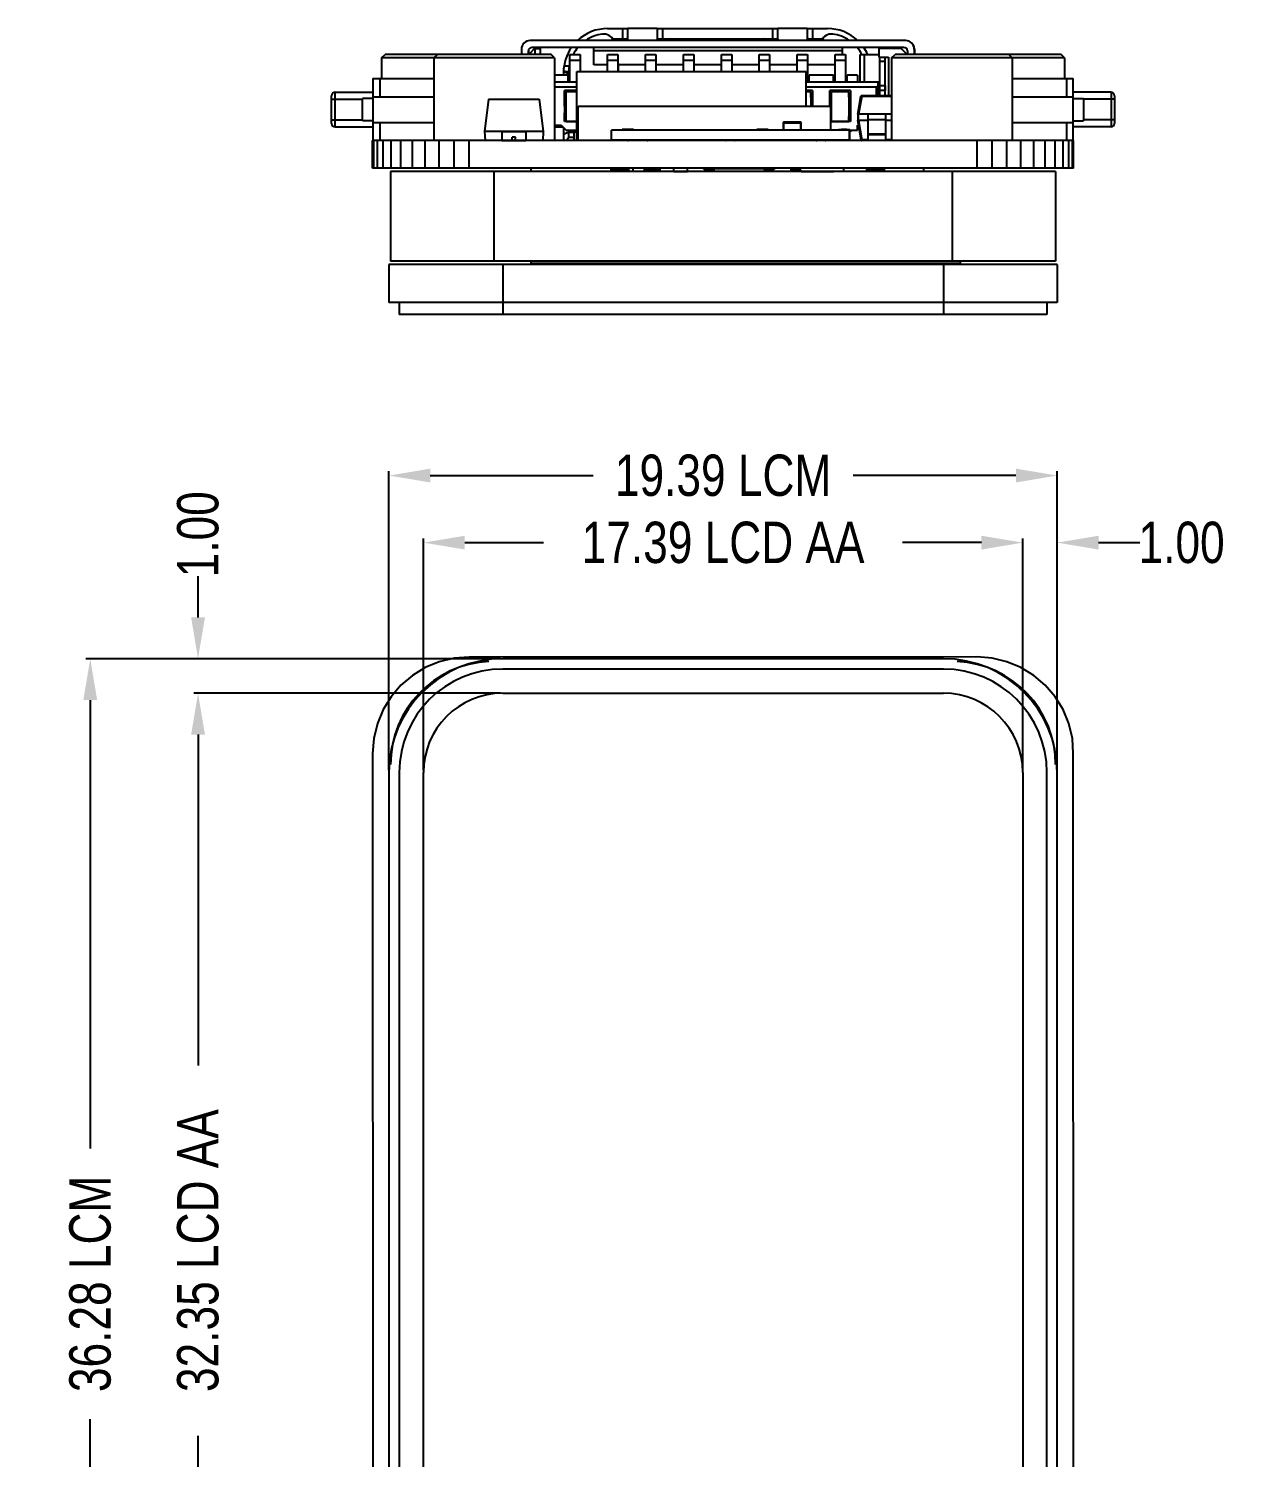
# Model space of a CAD drawing. Header units: inches. Extents: x -13 to 119, y -33 to 44.
# Drawn here: x 7.8 to 42.85, y 2.22 to 43.68 of the extents above; entities that cross this region are included whole.
import ezdxf

# ---------------------------------------------------------------- set-up
doc = ezdxf.new("R2010")
doc.units = ezdxf.units.IN
doc.header["$LTSCALE"] = 1.21
doc.header["$MEASUREMENT"] = 0
doc.header["$PDMODE"] = 3
doc.header["$PDSIZE"] = 0.3125
doc.layers.get('0').update_dxf_attribs({"linetype": 'CONTINUOUS'})
doc.layers.get('Defpoints').update_dxf_attribs({"linetype": 'CONTINUOUS'})
doc.layers.add('DIM', color=3, linetype='CONTINUOUS')
doc.styles.get("Standard").update_dxf_attribs({"font": 'txt', "width": 0.8})
doc.dimstyles.get("Standard").update_dxf_attribs({"dimtxt": 0.15625, "dimasz": 0.1875, "dimexe": 0.125, "dimexo": 0.0625, "dimgap": 0.09, "dimtad": 0, "dimtih": 1, "dimtoh": 1, "dimzin": 4, "dimdsep": 46, "dimtxsty": 'Standard', "dimblk": '_FILLED', "dimblk1": '_FILLED', "dimblk2": '_FILLED', "dimcen": 0.09, "dimazin": 1, "dimtp": 0.01, "dimtm": 0.01, "dimtfac": 1, "dimtofl": 0, "dimtmove": 0, "dimatfit": 3, "dimldrblk": '_FILLED', "dimfxl": 1, "dimtolj": 1, "dimtzin": 4, "dimarcsym": 0})

# ---------------------------------------------------------------- blocks, each defined once
blk = doc.blocks.new('_FILLED')
at = {"color": 0, "linetype": 'ByBlock'}
blk.add_solid([(0, 0), (-1, 0.167), (-1, -0.167)], dxfattribs=at)
blk = doc.blocks.new('*D1')
at = {"layer": 'Defpoints', "color": 0}
for p in [(36.652, 28.765), (19.262, 22.097), (36.652, 22.097)]:
    blk.add_point(p, dxfattribs=at)
at = {"layer": 'DIM', "color": 0, "lineweight": -2}
for p, q in [((19.262, 22.16), (19.262, 28.89)), ((20.462, 28.765), (22.747, 28.765)), ((35.452, 28.765), (33.167, 28.765)), ((36.652, 22.16), (36.652, 28.89))]:
    blk.add_line(p, q, dxfattribs=at)
at = {"layer": 'DIM', "color": 0, "lineweight": -2, "xscale": 1.2, "yscale": 1.2, "zscale": 1.2, "rotation": 180}
blk.add_blockref('_FILLED', (19.262, 28.765), dxfattribs=at)
at = {"layer": 'DIM', "color": 0, "lineweight": -2, "xscale": 1.2, "yscale": 1.2, "zscale": 1.2}
blk.add_blockref('_FILLED', (36.652, 28.765), dxfattribs=at)
at = {"layer": 'DIM', "color": 0, "insert": (27.957, 28.765), "char_height": 1.2, "attachment_point": 5}
blk.add_mtext('\\A1;17.39 LCD AA', dxfattribs=at)
blk = doc.blocks.new('*D2')
at = {"layer": 'Defpoints', "color": 0}
for p in [(21.562, 24.397), (12.721, -7.953), (21.562, -7.953)]:
    blk.add_point(p, dxfattribs=at)
at = {"layer": 'DIM', "color": 0, "lineweight": -2}
for p, q in [((21.499, 24.397), (12.596, 24.397)), ((12.721, 23.197), (12.721, 13.592)), ((12.721, -6.753), (12.721, 2.852)), ((21.499, -7.953), (12.596, -7.953))]:
    blk.add_line(p, q, dxfattribs=at)
at = {"layer": 'DIM', "color": 0, "lineweight": -2, "xscale": 1.2, "yscale": 1.2, "zscale": 1.2}
for p, rotation in [((12.721, 24.397), 90), ((12.721, -7.953), 270)]:
    blk.add_blockref('_FILLED', p, dxfattribs=dict(at, rotation=rotation))
at = {"layer": 'DIM', "color": 0, "insert": (12.721, 8.222), "char_height": 1.2, "attachment_point": 5, "rotation": 90}
blk.add_mtext('\\A1;32.35 LCD AA', dxfattribs=at)
blk = doc.blocks.new('*D14')
at = {"layer": 'Defpoints', "color": 0}
for p in [(21.562, 25.397), (9.594, -10.883), (21.562, -10.883)]:
    blk.add_point(p, dxfattribs=at)
at = {"layer": 'DIM', "color": 0, "lineweight": -2}
for p, q in [((21.499, 25.397), (9.469, 25.397)), ((9.594, 24.197), (9.594, 11.187)), ((9.594, -9.683), (9.594, 3.327)), ((21.499, -10.883), (9.469, -10.883))]:
    blk.add_line(p, q, dxfattribs=at)
at = {"layer": 'DIM', "color": 0, "lineweight": -2, "xscale": 1.2, "yscale": 1.2, "zscale": 1.2}
for p, rotation in [((9.594, 25.397), 90), ((9.594, -10.883), 270)]:
    blk.add_blockref('_FILLED', p, dxfattribs=dict(at, rotation=rotation))
at = {"layer": 'DIM', "color": 0, "insert": (9.594, 7.257), "char_height": 1.2, "attachment_point": 5, "rotation": 90}
blk.add_mtext('\\A1;36.28 LCM', dxfattribs=at)
blk = doc.blocks.new('*D16')
at = {"layer": 'Defpoints', "color": 0}
for p in [(37.652, 30.712), (18.262, 22.097), (37.652, 22.097)]:
    blk.add_point(p, dxfattribs=at)
at = {"layer": 'DIM', "color": 0, "lineweight": -2}
for p, q in [((18.262, 22.16), (18.262, 30.837)), ((19.462, 30.712), (24.187, 30.712)), ((36.452, 30.712), (31.727, 30.712)), ((37.652, 22.16), (37.652, 30.837))]:
    blk.add_line(p, q, dxfattribs=at)
at = {"layer": 'DIM', "color": 0, "lineweight": -2, "xscale": 1.2, "yscale": 1.2, "zscale": 1.2, "rotation": 180}
blk.add_blockref('_FILLED', (18.262, 30.712), dxfattribs=at)
at = {"layer": 'DIM', "color": 0, "lineweight": -2, "xscale": 1.2, "yscale": 1.2, "zscale": 1.2}
blk.add_blockref('_FILLED', (37.652, 30.712), dxfattribs=at)
at = {"layer": 'DIM', "color": 0, "insert": (27.957, 30.712), "char_height": 1.2, "attachment_point": 5}
blk.add_mtext('\\A1;19.39 LCM', dxfattribs=at)
blk = doc.blocks.new('*D17')
at = {"layer": 'Defpoints', "color": 0}
for p in [(12.721, 25.397), (12.721, 25.397), (12.721, 24.397)]:
    blk.add_point(p, dxfattribs=at)
at = {"layer": 'DIM', "color": 0, "lineweight": -2}
for p, q in [((12.721, 26.597), (12.721, 27.797)), ((12.659, 25.397), (12.596, 25.397)), ((12.659, 24.397), (12.596, 24.397)), ((12.721, 23.197), (12.721, 21.997))]:
    blk.add_line(p, q, dxfattribs=at)
at = {"layer": 'DIM', "color": 0, "lineweight": -2, "xscale": 1.2, "yscale": 1.2, "zscale": 1.2}
for p, rotation in [((12.721, 25.397), 270), ((12.721, 24.397), 90)]:
    blk.add_blockref('_FILLED', p, dxfattribs=dict(at, rotation=rotation))
at = {"layer": 'DIM', "color": 0, "insert": (12.721, 29.007), "char_height": 1.2, "attachment_point": 5, "rotation": 90}
blk.add_mtext('\\A1;1.00', dxfattribs=at)
blk = doc.blocks.new('*D18')
at = {"layer": 'Defpoints', "color": 0}
for p in [(36.652, 28.665), (37.652, 28.765), (37.652, 28.665)]:
    blk.add_point(p, dxfattribs=at)
at = {"layer": 'DIM', "color": 0, "lineweight": -2}
for p, q in [((35.452, 28.765), (34.252, 28.765)), ((36.652, 28.728), (36.652, 28.89)), ((37.652, 28.728), (37.652, 28.89)), ((38.852, 28.765), (40.052, 28.765))]:
    blk.add_line(p, q, dxfattribs=at)
at = {"layer": 'DIM', "color": 0, "lineweight": -2, "xscale": 1.2, "yscale": 1.2, "zscale": 1.2}
blk.add_blockref('_FILLED', (36.652, 28.765), dxfattribs=at)
at = {"layer": 'DIM', "color": 0, "lineweight": -2, "xscale": 1.2, "yscale": 1.2, "zscale": 1.2, "rotation": 180}
blk.add_blockref('_FILLED', (37.652, 28.765), dxfattribs=at)
at = {"layer": 'DIM', "color": 0, "insert": (41.262, 28.765), "char_height": 1.2, "attachment_point": 5}
blk.add_mtext('\\A1;1.00', dxfattribs=at)

msp = doc.modelspace()

# ---------------------------------------------------------------- linework, layer by layer
at = {"color": 7, "linetype": 'Continuous'}
for p, q in [((24.607, 43.682), (25.188, 43.682)), ((25.047, 43.382), (25.047, 43.682)), ((25.188, 43.682), (25.197, 43.679)), ((26.047, 43.682), (25.197, 43.682)), ((25.197, 43.382), (25.197, 43.679)), ((26.047, 43.679), (26.055, 43.682)), ((26.047, 43.679), (26.047, 43.332)), ((26.055, 43.682), (29.538, 43.682)), ((26.197, 43.682), (26.197, 43.382)), ((29.397, 43.382), (29.397, 43.682)), ((29.538, 43.682), (29.547, 43.679)), ((30.397, 43.682), (29.547, 43.682)), ((29.547, 43.332), (29.547, 43.679)), ((30.397, 43.679), (30.405, 43.682)), ((30.397, 43.679), (30.397, 43.382)), ((30.405, 43.682), (30.987, 43.682)), ((30.547, 43.682), (30.547, 43.382)), ((33.256, 43.332), (22.356, 43.332)), ((33.206, 43.132), (22.406, 43.132)), ((24.209, 43.032), (24.209, 43.132)), ((24.75, 43.382), (25.197, 43.382)), ((24.802, 43.362), (25.194, 43.362)), ((25.188, 43.382), (25.196, 43.378)), ((26.047, 43.362), (29.547, 43.362)), ((26.055, 43.382), (29.538, 43.382)), ((30.397, 43.382), (30.844, 43.382)), ((30.4, 43.381), (30.405, 43.382)), ((30.4, 43.362), (30.792, 43.362)), ((31.409, 43.132), (31.409, 43.032)), ((32.507, 43.102), (32.507, 43.132)), ((32.907, 43.132), (32.907, 43.102)), ((32.908, 43.102), (32.908, 43.132)), ((18.047, 42.832), (18.147, 42.932)), ((18.047, 42.832), (18.047, 42.232)), ((23.067, 42.832), (18.047, 42.832)), ((22.967, 42.932), (18.147, 42.932)), ((19.567, 42.832), (19.667, 42.932)), ((19.567, 42.832), (19.567, 40.432)), ((22.106, 43.082), (22.106, 42.932)), ((22.306, 42.932), (22.306, 43.032)), ((22.308, 43.032), (22.306, 43.032)), ((22.308, 43.032), (22.308, 42.932)), ((22.486, 43.102), (22.336, 42.952)), ((22.336, 42.952), (22.336, 42.932)), ((22.486, 43.102), (22.658, 43.102)), ((22.506, 42.932), (22.506, 43.102)), ((22.656, 42.932), (22.656, 43.102)), ((22.658, 42.932), (22.658, 43.102)), ((23.067, 42.832), (22.967, 42.932)), ((23.067, 42.832), (23.067, 40.432)), ((23.507, 42.132), (23.507, 42.932)), ((23.507, 42.932), (23.807, 42.932)), ((23.507, 42.769), (23.807, 42.769)), ((23.807, 42.932), (23.807, 42.769)), ((23.807, 42.769), (23.807, 42.432)), ((24.209, 42.632), (24.209, 43.032)), ((31.409, 43.032), (24.209, 43.032)), ((24.607, 42.432), (24.607, 42.932)), ((24.607, 42.932), (24.907, 42.932)), ((24.607, 42.769), (24.907, 42.769)), ((24.907, 42.932), (24.907, 42.769)), ((24.907, 42.769), (24.907, 42.432)), ((25.707, 42.432), (25.707, 42.932)), ((25.707, 42.932), (26.007, 42.932)), ((25.707, 42.769), (26.007, 42.769)), ((26.007, 42.932), (26.007, 42.769)), ((26.007, 42.769), (26.007, 42.432)), ((26.807, 42.432), (26.807, 42.932)), ((26.807, 42.932), (27.107, 42.932)), ((26.807, 42.769), (27.107, 42.769)), ((27.107, 42.932), (27.107, 42.769)), ((27.107, 42.769), (27.107, 42.432)), ((27.907, 42.432), (27.907, 42.932)), ((27.907, 42.932), (28.207, 42.932)), ((27.907, 42.769), (28.207, 42.769)), ((28.207, 42.932), (28.207, 42.769)), ((28.207, 42.769), (28.207, 42.432)), ((29.007, 42.432), (29.007, 42.932)), ((29.007, 42.932), (29.307, 42.932)), ((29.007, 42.769), (29.307, 42.769)), ((29.307, 42.932), (29.307, 42.769)), ((29.307, 42.769), (29.307, 42.432)), ((30.107, 42.432), (30.107, 42.932)), ((30.107, 42.932), (30.407, 42.932)), ((30.107, 42.769), (30.407, 42.769)), ((30.407, 42.932), (30.407, 42.769)), ((30.407, 42.769), (30.407, 42.132)), ((31.207, 42.132), (31.207, 42.932)), ((31.207, 42.932), (31.507, 42.932)), ((31.207, 42.769), (31.507, 42.769)), ((31.409, 43.032), (31.409, 42.932)), ((31.507, 42.932), (31.507, 42.769)), ((31.507, 42.769), (31.507, 42.132)), ((31.938, 42.132), (31.938, 42.932)), ((31.938, 42.932), (32.476, 42.932)), ((32.057, 42.132), (32.057, 42.932)), ((33.126, 43.102), (32.476, 43.102)), ((32.476, 43.102), (32.476, 42.852)), ((32.476, 42.852), (32.756, 42.852)), ((32.506, 42.732), (32.657, 42.732)), ((32.506, 42.032), (32.506, 42.732)), ((32.508, 42.732), (32.508, 42.852)), ((32.656, 42.79), (32.656, 42.852)), ((32.657, 42.79), (32.656, 42.79)), ((32.656, 42.032), (32.656, 42.732)), ((32.657, 41.732), (32.657, 42.79)), ((32.756, 42.852), (32.756, 41.732)), ((32.847, 42.832), (32.947, 42.932)), ((37.867, 42.832), (32.847, 42.832)), ((32.847, 42.832), (32.847, 40.432)), ((37.767, 42.932), (32.947, 42.932)), ((33.276, 42.952), (33.126, 43.102)), ((33.126, 43.102), (33.276, 42.952)), ((33.276, 42.932), (33.276, 42.952)), ((33.276, 42.952), (33.276, 42.932)), ((33.306, 43.032), (33.306, 42.932)), ((33.506, 43.082), (33.507, 43.082)), ((33.506, 43.082), (33.506, 42.932)), ((33.507, 43.082), (33.507, 43.032)), ((33.508, 43.032), (33.507, 43.032)), ((33.508, 43.032), (33.508, 43.082)), ((33.508, 43.082), (33.508, 42.932)), ((36.347, 42.832), (36.247, 42.932)), ((36.347, 42.832), (36.347, 40.432)), ((37.867, 42.832), (37.767, 42.932)), ((37.867, 42.832), (37.867, 42.232)), ((23.458, 42.332), (23.067, 42.332)), ((23.327, 42.402), (23.327, 42.332)), ((23.342, 42.602), (23.495, 42.602)), ((23.479, 42.428), (23.377, 42.428)), ((23.457, 42.332), (23.457, 42.132)), ((23.458, 42.132), (23.458, 42.332)), ((23.477, 42.272), (23.477, 42.402)), ((23.715, 40.432), (23.715, 42.432)), ((23.715, 42.432), (30.363, 42.432)), ((23.808, 42.673), (23.808, 42.432)), ((24.607, 42.632), (24.209, 42.632)), ((24.908, 42.673), (24.908, 42.432)), ((25.707, 42.632), (24.908, 42.632)), ((26.008, 42.673), (26.008, 42.432)), ((26.807, 42.632), (26.008, 42.632)), ((27.108, 42.673), (27.108, 42.432)), ((27.907, 42.632), (27.108, 42.632)), ((28.208, 42.673), (28.208, 42.432)), ((29.007, 42.632), (28.208, 42.632)), ((29.308, 42.673), (29.308, 42.432)), ((30.107, 42.632), (29.308, 42.632)), ((30.363, 41.432), (30.363, 42.432)), ((30.408, 42.673), (30.408, 42.233)), ((31.207, 42.632), (30.408, 42.632)), ((30.457, 42.132), (30.457, 42.332)), ((31.158, 42.332), (30.457, 42.332)), ((31.157, 42.332), (31.157, 42.132)), ((31.158, 42.132), (31.158, 42.332)), ((31.508, 42.673), (31.508, 42.233)), ((31.858, 42.332), (31.557, 42.332)), ((31.557, 42.132), (31.557, 42.332)), ((31.857, 42.332), (31.857, 42.132)), ((31.858, 42.332), (31.858, 42.132)), ((17.797, 42.232), (17.797, 40.432)), ((17.797, 42.232), (19.567, 42.232)), ((17.997, 42.232), (17.997, 41.704)), ((23.067, 42.132), (23.715, 42.132)), ((23.715, 41.982), (23.067, 41.982)), ((23.356, 41.882), (23.356, 40.981)), ((23.715, 41.882), (23.356, 41.882)), ((23.358, 41.432), (23.358, 41.882)), ((23.457, 41.842), (23.457, 41.882)), ((23.507, 41.842), (23.507, 41.882)), ((30.363, 42.132), (32.506, 42.132)), ((32.406, 41.982), (30.363, 41.982)), ((30.556, 41.882), (30.363, 41.882)), ((30.407, 42.233), (30.408, 42.233)), ((30.407, 41.882), (30.407, 41.842)), ((30.408, 42.233), (30.408, 42.132)), ((30.556, 41.882), (30.556, 41.432)), ((31.656, 41.882), (31.056, 41.882)), ((31.056, 41.882), (31.056, 41.432)), ((31.058, 41.432), (31.058, 41.882)), ((31.207, 41.842), (31.207, 41.882)), ((31.507, 42.233), (31.508, 42.233)), ((31.507, 41.882), (31.507, 41.842)), ((31.508, 42.233), (31.508, 42.132)), ((31.656, 41.882), (31.656, 40.981)), ((32.406, 41.982), (32.456, 42.032)), ((32.406, 41.732), (32.406, 41.982)), ((32.456, 42.132), (32.456, 42.032)), ((32.456, 42.032), (32.456, 41.732)), ((32.457, 41.732), (32.457, 42.132)), ((32.47, 41.982), (32.47, 42.132)), ((32.47, 42.122), (32.506, 42.122)), ((32.506, 41.982), (32.47, 41.982)), ((32.506, 42.032), (32.656, 42.032)), ((32.506, 41.882), (32.506, 42.032)), ((32.656, 41.882), (32.506, 41.882)), ((32.506, 41.732), (32.506, 41.882)), ((32.657, 42.132), (32.656, 42.132)), ((32.656, 42.032), (32.656, 41.882)), ((32.656, 41.732), (32.656, 41.882)), ((32.656, 41.799), (32.656, 41.882)), ((36.347, 42.232), (38.117, 42.232)), ((37.917, 42.232), (37.917, 41.704)), ((38.117, 40.432), (38.117, 42.232)), ((16.597, 40.932), (16.597, 41.732)), ((16.597, 41.632), (17.497, 41.632)), ((16.697, 40.832), (16.697, 41.832)), ((16.697, 41.832), (17.797, 41.832)), ((17.497, 41.007), (17.497, 41.657)), ((17.797, 41.657), (17.497, 41.657)), ((17.795, 41.704), (19.567, 41.704)), ((21.818, 41.632), (21.955, 41.632)), ((23.406, 41.692), (23.406, 41.842)), ((23.715, 41.842), (23.406, 41.842)), ((23.406, 41.412), (23.406, 41.692)), ((30.506, 41.842), (30.363, 41.842)), ((30.506, 41.842), (30.506, 41.692)), ((30.506, 41.692), (30.506, 41.432)), ((30.507, 41.692), (30.507, 41.842)), ((31.606, 41.842), (31.106, 41.842)), ((31.106, 41.694), (31.106, 41.842)), ((31.106, 41.412), (31.106, 41.694)), ((31.606, 41.842), (31.606, 41.694)), ((31.606, 41.694), (31.606, 41.412)), ((31.607, 41.692), (31.607, 41.842)), ((31.867, 41.197), (31.958, 41.716)), ((31.978, 41.716), (31.887, 41.197)), ((31.958, 41.716), (31.978, 41.716)), ((32.847, 41.732), (31.978, 41.732)), ((31.978, 41.716), (31.978, 41.732)), ((31.978, 41.716), (32.847, 41.716)), ((36.347, 41.704), (38.119, 41.704)), ((39.217, 41.832), (38.117, 41.832)), ((38.117, 41.657), (38.417, 41.657)), ((38.417, 41.657), (38.417, 41.007)), ((39.317, 41.632), (38.417, 41.632)), ((39.217, 41.832), (39.217, 40.832)), ((39.317, 41.732), (39.317, 40.932)), ((23.356, 40.981), (23.356, 41.132)), ((23.356, 41.132), (23.358, 41.132)), ((23.358, 41.432), (23.358, 41.232)), ((23.358, 41.432), (23.358, 41.432)), ((23.358, 41.132), (23.358, 41.232)), ((23.406, 41.132), (23.406, 41.412)), ((23.406, 40.982), (23.406, 41.132)), ((23.747, 40.432), (23.747, 41.432)), ((23.747, 41.432), (31.081, 41.432)), ((31.081, 40.732), (31.081, 41.432)), ((31.106, 41.422), (31.081, 41.422)), ((31.106, 41.232), (31.081, 41.232)), ((31.081, 41.062), (31.106, 41.062)), ((31.106, 41.132), (31.106, 41.412)), ((31.106, 40.982), (31.106, 41.132)), ((31.606, 41.412), (31.606, 41.132)), ((31.606, 41.158), (31.656, 41.099)), ((31.608, 41.132), (31.606, 41.132)), ((31.606, 41.132), (31.606, 40.982)), ((31.608, 40.982), (31.608, 41.132)), ((31.867, 41.197), (31.867, 41.017)), ((31.867, 41.197), (31.887, 41.197)), ((32.847, 41.197), (31.887, 41.197)), ((31.887, 41.017), (31.887, 41.197)), ((32.167, 40.432), (32.167, 41.197)), ((32.667, 41.197), (32.667, 40.432)), ((16.597, 41.032), (17.497, 41.032)), ((16.697, 40.832), (17.797, 40.832)), ((17.797, 41.007), (17.497, 41.007)), ((17.795, 40.96), (19.567, 40.96)), ((17.997, 40.96), (17.997, 40.432)), ((23.067, 40.882), (23.256, 40.882)), ((23.316, 40.822), (23.067, 40.822)), ((23.256, 40.882), (23.406, 40.732)), ((23.327, 40.811), (23.327, 40.432)), ((23.477, 40.672), (23.327, 40.61)), ((23.715, 40.981), (23.356, 40.981)), ((23.406, 40.982), (23.715, 40.982)), ((23.406, 40.732), (23.715, 40.732)), ((23.477, 40.522), (23.477, 40.732)), ((23.477, 40.672), (23.627, 40.672)), ((23.508, 40.682), (23.508, 40.732)), ((23.508, 40.682), (23.715, 40.682)), ((23.627, 40.682), (23.627, 40.432)), ((24.722, 40.452), (24.722, 40.732)), ((31.622, 40.732), (24.722, 40.732)), ((25.026, 40.732), (25.026, 40.757)), ((25.356, 40.757), (25.026, 40.757)), ((25.118, 40.757), (25.118, 40.767)), ((25.118, 40.767), (25.275, 40.767)), ((25.121, 40.757), (25.121, 40.767)), ((25.202, 40.732), (25.202, 40.737)), ((25.751, 40.737), (25.202, 40.737)), ((25.232, 40.732), (25.232, 40.737)), ((25.271, 40.757), (25.271, 40.767)), ((25.275, 40.757), (25.275, 40.767)), ((25.295, 40.739), (25.295, 40.737)), ((25.295, 40.739), (25.369, 40.739)), ((25.332, 40.739), (25.332, 40.737)), ((25.356, 40.739), (25.356, 40.757)), ((25.369, 40.737), (25.369, 40.739)), ((25.379, 40.739), (25.379, 40.737)), ((25.379, 40.739), (25.47, 40.739)), ((25.393, 40.739), (25.393, 40.737)), ((25.47, 40.739), (25.47, 40.737)), ((25.482, 40.739), (25.482, 40.737)), ((25.482, 40.739), (25.574, 40.739)), ((25.5, 40.739), (25.5, 40.737)), ((25.537, 40.739), (25.537, 40.737)), ((25.574, 40.737), (25.574, 40.739)), ((25.583, 40.739), (25.583, 40.737)), ((25.583, 40.739), (25.676, 40.739)), ((25.602, 40.739), (25.602, 40.737)), ((25.613, 40.737), (25.613, 40.739)), ((25.665, 40.739), (25.665, 40.737)), ((25.676, 40.739), (25.676, 40.737)), ((25.72, 40.737), (25.72, 40.732)), ((25.751, 40.737), (25.751, 40.732)), ((28.05, 40.732), (28.05, 40.737)), ((28.294, 40.737), (28.05, 40.737)), ((28.115, 40.737), (28.115, 40.739)), ((28.115, 40.739), (28.222, 40.739)), ((28.16, 40.737), (28.16, 40.739)), ((28.178, 40.739), (28.178, 40.737)), ((28.222, 40.739), (28.222, 40.737)), ((28.294, 40.737), (28.294, 40.732)), ((28.935, 40.732), (28.935, 40.757)), ((29.265, 40.757), (28.935, 40.757)), ((29.026, 40.757), (29.026, 40.767)), ((29.026, 40.767), (29.184, 40.767)), ((29.03, 40.757), (29.03, 40.767)), ((29.18, 40.757), (29.18, 40.767)), ((29.184, 40.757), (29.184, 40.767)), ((29.265, 40.732), (29.265, 40.757)), ((29.703, 40.948), (30.223, 40.948)), ((29.703, 40.948), (29.703, 40.732)), ((30.203, 40.968), (29.723, 40.968)), ((29.723, 40.732), (29.723, 40.968)), ((30.203, 40.968), (30.203, 40.732)), ((30.223, 40.732), (30.223, 40.948)), ((30.923, 40.737), (30.679, 40.737)), ((30.679, 40.732), (30.679, 40.737)), ((30.745, 40.739), (30.852, 40.739)), ((30.745, 40.737), (30.745, 40.739)), ((30.789, 40.737), (30.789, 40.739)), ((30.807, 40.739), (30.807, 40.737)), ((30.852, 40.739), (30.852, 40.737)), ((30.923, 40.737), (30.923, 40.732)), ((31.656, 40.981), (31.081, 40.981)), ((31.106, 40.982), (31.608, 40.982)), ((31.309, 40.757), (31.639, 40.757)), ((31.309, 40.732), (31.309, 40.757)), ((31.39, 40.767), (31.548, 40.767)), ((31.39, 40.757), (31.39, 40.767)), ((31.469, 40.757), (31.469, 40.767)), ((31.548, 40.757), (31.548, 40.767)), ((31.622, 40.452), (31.622, 40.732)), ((31.639, 40.432), (31.639, 40.757)), ((31.639, 40.732), (31.858, 40.732)), ((31.856, 40.882), (31.891, 40.882)), ((31.856, 40.732), (31.856, 40.882)), ((31.858, 40.882), (31.858, 40.732)), ((31.858, 40.856), (31.887, 40.822)), ((31.967, 40.449), (31.867, 41.017)), ((31.867, 41.017), (31.887, 41.017)), ((32.167, 41.017), (31.887, 41.017)), ((31.887, 41.017), (31.987, 40.449)), ((31.901, 40.822), (31.887, 40.822)), ((32.167, 41.042), (32.667, 41.042)), ((32.847, 41.017), (32.667, 41.017)), ((36.347, 40.96), (38.119, 40.96)), ((37.917, 40.96), (37.917, 40.432)), ((38.117, 41.007), (38.417, 41.007)), ((39.217, 40.832), (38.117, 40.832)), ((39.317, 41.032), (38.417, 41.032)), ((17.788, 39.632), (17.788, 40.432)), ((38.124, 40.432), (17.788, 40.432)), ((17.823, 39.632), (17.823, 40.432)), ((17.925, 39.632), (17.925, 40.432)), ((18.093, 39.632), (18.093, 40.432)), ((18.323, 39.632), (18.323, 40.432)), ((18.608, 39.632), (18.608, 40.432)), ((18.942, 39.632), (18.942, 40.432)), ((19.316, 39.632), (19.316, 40.432)), ((19.722, 39.632), (19.722, 40.432)), ((20.149, 39.632), (20.149, 40.432)), ((20.587, 39.632), (20.587, 40.432)), ((21.936, 40.532), (21.836, 40.532)), ((23.477, 40.522), (23.413, 40.432)), ((23.627, 40.522), (23.477, 40.522)), ((24.722, 40.452), (31.622, 40.452)), ((25.026, 40.432), (25.026, 40.452)), ((25.202, 40.432), (25.202, 40.452)), ((25.232, 40.452), (25.232, 40.432)), ((25.72, 40.452), (25.72, 40.432)), ((25.751, 40.452), (25.751, 40.432)), ((28.05, 40.432), (28.05, 40.452)), ((28.294, 40.452), (28.294, 40.432)), ((28.935, 40.432), (28.935, 40.452)), ((29.265, 40.432), (29.265, 40.452)), ((29.723, 40.448), (29.723, 40.452)), ((29.723, 40.448), (30.203, 40.448)), ((30.203, 40.452), (30.203, 40.448)), ((30.679, 40.432), (30.679, 40.452)), ((30.923, 40.452), (30.923, 40.432)), ((31.081, 40.432), (31.081, 40.452)), ((31.247, 40.432), (31.247, 40.452)), ((31.309, 40.432), (31.309, 40.452)), ((31.967, 40.449), (31.967, 40.432)), ((31.987, 40.449), (31.967, 40.449)), ((32.167, 40.449), (31.987, 40.449)), ((31.987, 40.432), (31.987, 40.449)), ((32.167, 40.629), (32.667, 40.629)), ((32.167, 40.612), (32.667, 40.612)), ((32.847, 40.449), (32.667, 40.449)), ((35.327, 39.632), (35.327, 40.432)), ((35.765, 39.632), (35.765, 40.432)), ((36.192, 39.632), (36.192, 40.432)), ((36.597, 39.632), (36.597, 40.432)), ((36.972, 39.632), (36.972, 40.432)), ((37.306, 39.632), (37.306, 40.432)), ((37.591, 39.632), (37.591, 40.432)), ((37.82, 39.632), (37.82, 40.432)), ((37.988, 39.632), (37.988, 40.432)), ((38.091, 39.632), (38.091, 40.432)), ((38.117, 39.632), (38.117, 40.432)), ((38.125, 39.632), (38.125, 40.432)), ((38.125, 39.632), (17.788, 39.632)), ((18.307, 39.532), (18.307, 36.932)), ((37.607, 39.532), (18.307, 39.532)), ((21.307, 39.532), (21.307, 36.932)), ((22.377, 39.632), (22.377, 39.532)), ((24.7, 39.598), (24.7, 39.532)), ((24.7, 39.598), (25.22, 39.598)), ((24.705, 39.632), (24.705, 39.612)), ((24.72, 39.532), (24.72, 39.618)), ((25.2, 39.618), (24.72, 39.618)), ((24.732, 39.618), (24.732, 39.632)), ((25.2, 39.618), (25.2, 39.532)), ((25.22, 39.532), (25.22, 39.598)), ((25.34, 39.632), (25.34, 39.532)), ((25.34, 39.632), (25.34, 39.532)), ((25.67, 39.632), (25.67, 39.532)), ((26.114, 39.618), (25.67, 39.618)), ((25.67, 39.598), (26.134, 39.598)), ((25.764, 39.618), (25.764, 39.632)), ((26.008, 39.632), (26.008, 39.618)), ((26.099, 39.632), (26.099, 39.618)), ((26.114, 39.618), (26.114, 39.532)), ((26.134, 39.532), (26.134, 39.598)), ((26.532, 39.532), (26.532, 39.632)), ((26.532, 39.534), (26.926, 39.534)), ((26.926, 39.532), (26.926, 39.632)), ((27.657, 39.584), (27.443, 39.584)), ((27.461, 39.563), (27.657, 39.563)), ((27.657, 39.632), (27.657, 39.532)), ((27.661, 39.532), (27.676, 39.617)), ((27.667, 39.565), (27.667, 39.632)), ((27.676, 39.617), (27.696, 39.617)), ((27.696, 39.617), (27.681, 39.532)), ((27.696, 39.617), (27.696, 39.632)), ((27.696, 39.617), (29.156, 39.617)), ((29.156, 39.632), (29.156, 39.617)), ((29.171, 39.532), (29.156, 39.617)), ((29.156, 39.617), (29.176, 39.617)), ((29.164, 39.632), (29.164, 39.632)), ((29.176, 39.617), (29.191, 39.532)), ((29.409, 39.584), (29.182, 39.584)), ((29.185, 39.563), (29.391, 39.563)), ((29.926, 39.632), (29.926, 39.532)), ((29.947, 39.632), (29.947, 39.532)), ((29.957, 39.532), (29.957, 39.632)), ((30.189, 39.584), (29.957, 39.584)), ((29.957, 39.563), (30.189, 39.563)), ((30.189, 39.584), (30.189, 39.563)), ((30.189, 39.563), (30.195, 39.532)), ((30.189, 39.563), (30.214, 39.563)), ((30.219, 39.532), (30.214, 39.563)), ((30.219, 39.534), (31.157, 39.534)), ((31.157, 39.532), (31.157, 39.534)), ((31.464, 39.532), (31.464, 39.632)), ((32.116, 39.598), (32.636, 39.598)), ((32.116, 39.598), (32.116, 39.532)), ((32.616, 39.618), (32.136, 39.618)), ((32.136, 39.532), (32.136, 39.618)), ((32.616, 39.618), (32.616, 39.532)), ((32.636, 39.532), (32.636, 39.598)), ((33.777, 39.632), (33.777, 39.532)), ((34.607, 39.532), (34.607, 36.932)), ((37.607, 39.532), (37.607, 36.932)), ((37.607, 36.932), (18.307, 36.932)), ((22.377, 36.932), (22.377, 36.832)), ((34.837, 36.932), (34.837, 36.832)), ((18.262, 36.832), (18.262, 35.732)), ((37.652, 36.832), (18.262, 36.832)), ((21.562, 36.832), (21.562, 35.382)), ((22.377, 36.874), (34.837, 36.874)), ((34.352, 36.832), (34.352, 35.382)), ((37.652, 36.832), (37.652, 35.732)), ((37.652, 35.732), (18.262, 35.732)), ((18.562, 35.732), (18.562, 35.382)), ((37.352, 35.732), (37.352, 35.382)), ((37.352, 35.382), (18.562, 35.382)), ((19.722, 25.31), (19.316, 25.142)), ((20.149, 25.413), (19.722, 25.31)), ((20.587, 25.438), (20.149, 25.413)), ((35.327, 25.447), (20.587, 25.438)), ((34.352, 25.397), (21.562, 25.397)), ((35.765, 25.413), (35.327, 25.447)), ((36.192, 25.31), (35.765, 25.413)), ((36.597, 25.142), (36.192, 25.31)), ((18.942, 24.913), (18.608, 24.627)), ((19.316, 25.142), (18.942, 24.913)), ((34.352, 25.097), (21.562, 25.097)), ((36.972, 24.913), (36.597, 25.142)), ((37.306, 24.627), (36.972, 24.913)), ((18.608, 24.627), (18.323, 24.294)), ((37.591, 24.294), (37.306, 24.627)), ((18.323, 24.294), (18.093, 23.919)), ((21.562, 24.397), (34.352, 24.397)), ((37.82, 23.919), (37.591, 24.294)), ((18.093, 23.919), (17.925, 23.513)), ((37.988, 23.513), (37.82, 23.919)), ((17.925, 23.513), (17.823, 23.086)), ((38.091, 23.086), (37.988, 23.513)), ((17.823, 23.086), (17.788, 22.649)), ((38.117, 22.649), (38.091, 23.086)), ((17.788, 22.649), (17.797, -8.141)), ((38.125, -8.141), (38.117, 22.649)), ((18.262, 22.097), (18.262, -7.583)), ((18.562, 22.097), (18.562, -5.553)), ((19.262, -5.653), (19.262, 22.097)), ((36.652, 22.097), (36.652, -5.653)), ((37.352, -5.553), (37.352, 22.097)), ((37.652, -7.583), (37.652, 22.097))]:
    msp.add_line(p, q, dxfattribs=at)
at = {"color": 6, "linetype": 'Continuous'}
for p, q in [((21.151, 41.632), (21.036, 40.692)), ((21.151, 41.632), (21.151, 41.627)), ((21.151, 41.632), (21.818, 41.632)), ((22.621, 41.627), (21.151, 41.627)), ((21.761, 41.632), (21.761, 41.627)), ((21.765, 41.632), (21.765, 41.627)), ((21.803, 41.632), (21.803, 41.627)), ((21.806, 41.632), (21.806, 41.627)), ((21.807, 41.632), (21.807, 41.627)), ((21.817, 41.632), (21.817, 41.627)), ((21.818, 41.632), (21.818, 41.627)), ((21.819, 41.632), (21.819, 41.627)), ((21.823, 41.632), (21.823, 41.627)), ((21.826, 41.632), (21.826, 41.627)), ((21.833, 41.627), (21.833, 41.632)), ((21.835, 41.627), (21.835, 41.632)), ((21.837, 41.632), (21.837, 41.627)), ((21.838, 41.632), (21.838, 41.627)), ((21.844, 41.627), (21.844, 41.632)), ((21.844, 41.627), (21.844, 41.632)), ((21.846, 41.632), (21.846, 41.627)), ((21.854, 41.632), (21.854, 41.627)), ((21.855, 41.627), (21.855, 41.632)), ((21.859, 41.632), (21.859, 41.627)), ((21.873, 41.632), (21.873, 41.627)), ((21.874, 41.627), (21.874, 41.632)), ((21.881, 41.627), (21.881, 41.632)), ((21.883, 41.632), (21.883, 41.627)), ((21.886, 41.632), (21.886, 41.627)), ((21.886, 41.627), (21.886, 41.632)), ((21.886, 41.632), (21.886, 41.627)), ((21.887, 41.632), (21.887, 41.627)), ((21.889, 41.627), (21.889, 41.632)), ((21.898, 41.632), (21.898, 41.627)), ((21.902, 41.627), (21.902, 41.632)), ((21.907, 41.627), (21.907, 41.632)), ((21.908, 41.632), (21.908, 41.627)), ((21.922, 41.632), (21.922, 41.627)), ((21.926, 41.627), (21.926, 41.632)), ((21.934, 41.632), (21.934, 41.627)), ((21.943, 41.627), (21.943, 41.632)), ((21.952, 41.632), (21.952, 41.627)), ((21.952, 41.627), (21.952, 41.632)), ((21.955, 41.627), (21.955, 41.632)), ((21.955, 41.632), (22.62, 41.632)), ((21.963, 41.627), (21.963, 41.632)), ((21.97, 41.627), (21.97, 41.632)), ((22.007, 41.632), (22.007, 41.627)), ((22.011, 41.627), (22.011, 41.632)), ((22.62, 41.632), (22.736, 40.691)), ((21.036, 40.692), (21.049, 40.432)), ((22.736, 40.692), (21.036, 40.692)), ((21.536, 40.682), (21.536, 40.422)), ((22.236, 40.682), (21.536, 40.682)), ((22.236, 40.682), (22.236, 40.422)), ((22.736, 40.691), (22.722, 40.432)), ((22.236, 40.422), (21.536, 40.422)), ((21.836, 40.432), (21.836, 40.532)), ((21.936, 40.432), (21.936, 40.532))]:
    msp.add_line(p, q, dxfattribs=at)
at = {"color": 7, "linetype": 'Continuous'}
for centre, radius, start, end in [((24.607, 42.402), 1.28, 90, 133.1847), ((30.987, 42.402), 1.28, 46.8153, 90), ((22.356, 43.082), 0.25, 90, 180), ((22.406, 43.032), 0.1, 90, 180), ((24.607, 42.402), 1.28, 145.0476, 180), ((24.607, 42.402), 1.13, 139.6661, 151.9029), ((24.607, 42.402), 1.13, 97.6158, 124.2425), ((24.497, 43.224), 0.3, 21.1127, 97.6158), ((24.732, 43.295), 0.0967, 43.6028, 63.7084), ((25.157, 43.282), 0.1, 66.9629, 90), ((25.047, 43.382), 0.15, 340.6419, 0), ((26.437, 43.282), 0.1, 90, 126.3612), ((29.157, 43.282), 0.1, 53.6388, 90), ((30.547, 43.382), 0.15, 180, 199.3589), ((30.437, 43.282), 0.1, 90, 113.2107), ((30.862, 43.295), 0.0967, 116.2916, 136.3972), ((31.097, 43.224), 0.3, 82.3842, 158.8873), ((30.987, 42.402), 1.13, 55.7575, 82.3842), ((30.987, 42.402), 1.13, 28.0971, 40.334), ((30.987, 42.402), 1.28, 24.5869, 34.9524), ((33.206, 43.032), 0.1, 0, 90), ((33.256, 43.082), 0.25, 0, 90), ((33.258, 43.082), 0.25, 0, 90), ((24.607, 42.402), 1.13, 167.2737, 180), ((23.327, 42.272), 0.15, 331.778, 0), ((16.697, 41.732), 0.1, 90, 180), ((31.978, 41.712), 0.02, 90, 170), ((39.217, 41.732), 0.1, 0, 90), ((16.697, 40.932), 0.1, 180, 270), ((25.202, 40.706), 0.0305, 90, 122.4075), ((25.751, 40.706), 0.0305, 57.5923, 90), ((28.05, 40.706), 0.0305, 90, 122.5079), ((28.294, 40.706), 0.0305, 57.6882, 90), ((29.723, 40.948), 0.02, 90, 180), ((30.203, 40.948), 0.02, 0, 90), ((30.679, 40.706), 0.0305, 90, 122.5079), ((30.923, 40.706), 0.0305, 57.6882, 90), ((30.987, 41.802), 1.28, 300.7167, 303.0069), ((39.217, 40.932), 0.1, 270, 0), ((25.202, 40.463), 0.0305, 200.1703, 270), ((25.751, 40.463), 0.0305, 270, 339.8296), ((28.05, 40.463), 0.0305, 200.1738, 270), ((28.294, 40.463), 0.0305, 270, 339.8054), ((29.723, 40.468), 0.02, 230.9369, 270), ((30.203, 40.468), 0.02, 270, 309.0629), ((30.679, 40.463), 0.0305, 200.1738, 270), ((30.923, 40.463), 0.0305, 270, 339.8054), ((31.987, 40.452), 0.02, 190, 270), ((24.72, 39.598), 0.02, 90, 180), ((25.2, 39.598), 0.02, 0, 90), ((25.764, 39.603), 0.0305, 107.7377, 150.1653), ((26.008, 39.603), 0.0305, 29.7656, 72.3917), ((26.114, 39.598), 0.02, 0, 90), ((27.32, 39.454), 0.18, 25.9788, 85.0586), ((29.156, 39.614), 0.02, 10, 67.8699), ((29.533, 39.454), 0.18, 94.9417, 154.0213), ((30.189, 39.559), 0.025, 10, 90), ((32.136, 39.598), 0.02, 90, 180), ((32.616, 39.598), 0.02, 0, 90), ((21.562, 22.097), 3.3, 90, 180), ((21.307, 22.322), 3, 92.7707, 179.972), ((34.352, 22.097), 3.3, 0, 90), ((34.607, 22.322), 3, 0.028, 87.2293), ((21.562, 22.097), 3, 90, 180), ((34.352, 22.097), 3, 0, 90), ((21.562, 22.097), 2.3, 90, 180), ((34.352, 22.097), 2.3, 0, 90)]:
    msp.add_arc(centre, radius, start, end, dxfattribs=at)
for centre, start_param, end_param in [((23.477, 42.602), -3.976946, -3.665191), ((23.277, 42.255), 4.794503, 5.759587)]:
    msp.add_ellipse(centre, major_axis=(0, 0.2), ratio=0.999935, start_param=start_param, end_param=end_param, dxfattribs=at)
for points, knots in [([(26.047, 43.373), (26.047, 43.375), (26.048, 43.381), (26.053, 43.382), (26.055, 43.382)], [0, 0, 0, 0, 0.500386, 1, 1, 1, 1]), ([(29.538, 43.382), (29.54, 43.382), (29.546, 43.381), (29.547, 43.375), (29.547, 43.373)], [0, 0, 0, 0, 0.499535, 1, 1, 1, 1])]:
    msp.add_open_spline(points, degree=3, knots=knots, dxfattribs=at)

# ---------------------------------------------------------------- dimensions: what is measured, and where the dimension line sits
at = {"layer": 'DIM'}
for base, p1, p2, override, picture, middle in [((37.652, 30.712), (18.262, 22.097), (37.652, 22.097), {"dimtxt": 1.2, "dimasz": 1.2, "dimtih": 0, "dimtoh": 0, "dimzin": 0, "dimpost": ' LCM', "dimcen": 0.198, "dimadec": 0, "dimazin": 0, "dimtp": 0, "dimtm": 0, "dimtdec": 4, "dimtzin": 0}, '*D16', (27.957, 30.712)), ((36.652, 28.765), (19.262, 22.097), (36.652, 22.097), {"dimtxt": 1.2, "dimasz": 1.2, "dimtih": 0, "dimtoh": 0, "dimzin": 0, "dimpost": ' LCD AA', "dimblk": '_FILLED', "dimcen": 0.198, "dimadec": 0, "dimazin": 0, "dimtp": 0, "dimtm": 0, "dimtdec": 4, "dimtzin": 0}, '*D1', (27.957, 28.765)), ((37.652, 28.765), (36.652, 28.665), (37.652, 28.665), {"dimtxt": 1.2, "dimasz": 1.2, "dimtih": 0, "dimtoh": 0, "dimzin": 0, "dimcen": 0.198, "dimadec": 0, "dimazin": 0, "dimtp": 0, "dimtm": 0, "dimtdec": 4, "dimtzin": 0}, '*D18', (41.262, 28.765))]:
    dim = msp.add_linear_dim(base=base, p1=p1, p2=p2, dimstyle='Standard', override=override, dxfattribs=at)
    dim.commit()
    dim.dimension.update_dxf_attribs({"geometry": picture, "text_midpoint": middle})
for base, p1, p2, override, picture, middle in [((12.721, 25.397), (12.721, 24.397), (12.721, 25.397), {"dimtxt": 1.2, "dimasz": 1.2, "dimtih": 0, "dimtoh": 0, "dimzin": 0, "dimcen": 0.198, "dimadec": 0, "dimazin": 0, "dimtp": 0, "dimtm": 0, "dimtdec": 4, "dimtzin": 0}, '*D17', (12.721, 29.007)), ((9.594, -10.883), (21.562, 25.397), (21.562, -10.883), {"dimtxt": 1.2, "dimasz": 1.2, "dimtih": 0, "dimtoh": 0, "dimzin": 0, "dimpost": ' LCM', "dimblk": '_FILLED', "dimcen": 0.198, "dimadec": 0, "dimazin": 0, "dimtp": 0, "dimtm": 0, "dimtdec": 4, "dimtzin": 0}, '*D14', (9.594, 7.257)), ((12.721, -7.953), (21.562, 24.397), (21.562, -7.953), {"dimtxt": 1.2, "dimasz": 1.2, "dimtih": 0, "dimtoh": 0, "dimzin": 0, "dimpost": ' LCD AA', "dimblk": '_FILLED', "dimcen": 0.198, "dimadec": 0, "dimazin": 0, "dimtp": 0, "dimtm": 0, "dimtdec": 4, "dimtzin": 0}, '*D2', (12.721, 8.222))]:
    dim = msp.add_linear_dim(base=base, p1=p1, p2=p2, angle=90, dimstyle='Standard', override=override, dxfattribs=at)
    dim.commit()
    dim.dimension.update_dxf_attribs({"geometry": picture, "text_midpoint": middle})

doc.saveas('drawing.dxf')
